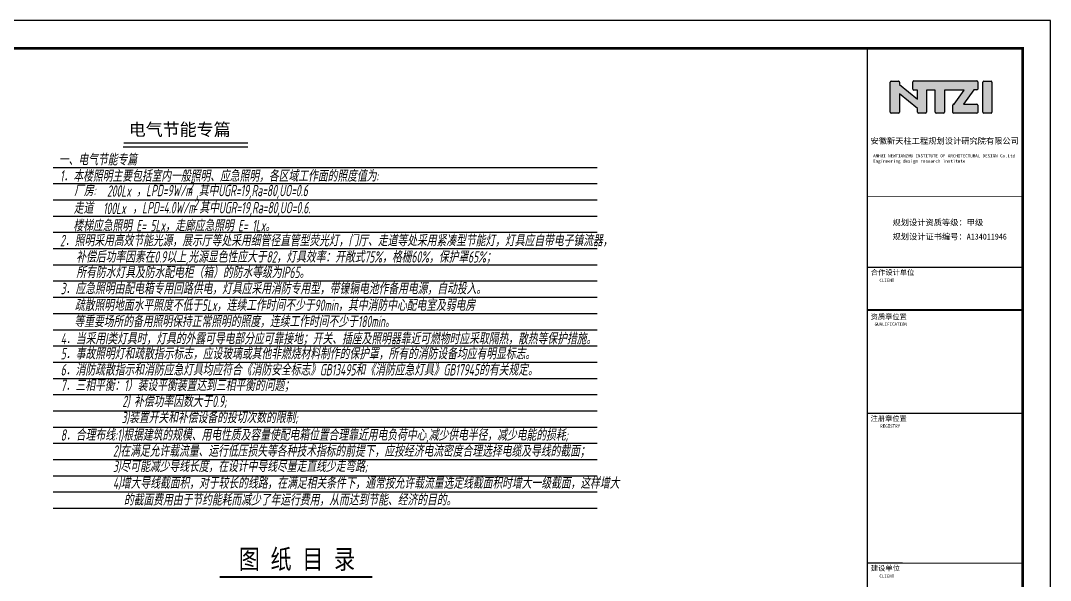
# Model space of a CAD drawing. Extents: x 4929870 to 5205508, y 4505833 to 4862647.
# Drawn here: x 5004170 to 5078470, y 4549414 to 4589833 of the extents above; entities that cross this region are included whole.
import ezdxf
from ezdxf.enums import TextEntityAlignment as Align

# ---------------------------------------------------------------- set-up
doc = ezdxf.new("R2010")
doc.units = 0
doc.header["$LTSCALE"] = 1000
doc.header["$MEASUREMENT"] = 0
doc.layers.get('0').update_dxf_attribs({"color": 4, "linetype": 'CONTINUOUS'})
for name, color, linetype in [('MLB', 7, 'CONTINUOUS'), ('PUB_TEXT', 7, 'CONTINUOUS'), ('PUB_TITLE', 4, 'CONTINUOUS'), ('W_DIM', 4, 'CONTINUOUS')]:
    doc.layers.add(name, color=color, linetype=linetype)
doc.styles.add('CHEN1', font='gbeitc.shx', dxfattribs={"width": 0.9, "height": 350, "bigfont": 'msi_fsx.shx'})
doc.styles.add('TQ', font='')
doc.styles.add('宋体', font='')
doc.styles.add('黑体', font='simhei.ttf')
doc.styles.get('TQ').set_extended_font_data('SimSun')
doc.styles.get('宋体').set_extended_font_data('NSimSun')

msp = doc.modelspace()

# ---------------------------------------------------------------- hatches: boundary and pattern name
h = msp.add_hatch(color=256)
h.paths.add_polyline_path([(5067584.9, 4584553), (5068878, 4583495.8), (5068878, 4583221.1, 0.4142136), (5068942, 4583157.1), (5069468.3, 4583157.1, 0.4142136), (5069532.3, 4583221.1), (5069532.4, 4584819), (5070159.8, 4584818.9), (5070159.7, 4583223.6, 0.4142136), (5070223.7, 4583159.6), (5070763.7, 4583159.6, 0.4142136), (5070827.7, 4583223.6), (5070827.8, 4584818.6), (5072253.1, 4584818.5), (5071528.7, 4583796.2), (5071484.6, 4583796.2, 0.4142136), (5071420.6, 4583732.2), (5071420.6, 4583206.9, 0.4142136), (5071484.6, 4583142.9), (5073165.1, 4583142.8, 0.4142136), (5073229.1, 4583206.8), (5073229.2, 4583736.4, 0.4142136), (5073165.2, 4583800.4), (5072204.7, 4583800.5), (5072953.8, 4584828.2), (5073166.7, 4584828.2, 0.4142136), (5073230.7, 4584892.2), (5073230.7, 4585413.2, 0.4142136), (5073166.7, 4585477.2), (5068609.7, 4585477.5, 0.4142136), (5068545.7, 4585413.5), (5068545.7, 4584880.4, 0.4142136), (5068609.7, 4584816.4), (5068871.8, 4584816.3), (5068871.8, 4584160), (5067581.4, 4585214.1), (5067581.9, 4585391.1, 0.4148904), (5067517.9, 4585455.3), (5066981.9, 4585455.3, 0.4142136), (5066917.9, 4585391.3), (5066917.7, 4583216.8, 0.4142136), (5066981.7, 4583152.8), (5067520.8, 4583152.7, 0.4142136), (5067584.8, 4583216.7)])
h.paths.add_polyline_path([(5073593.1, 4583220.9, 0.4142136), (5073657.1, 4583156.9), (5074192, 4583156.9, 0.4142136), (5074256, 4583220.9), (5074256.1, 4585388.8, 0.4142136), (5074192.1, 4585452.8), (5073657.3, 4585452.9, 0.4142136), (5073593.3, 4585388.9)])

# ---------------------------------------------------------------- linework, layer by layer
for p, q in [((5066917.7, 4583216.8, 0), (5066917.9, 4585391.3, 0)), ((5066981.9, 4585455.3, 0), (5067517.9, 4585455.3, 0)), ((5067581.9, 4585391.1, 0), (5067581.4, 4585214.1, 0)), ((5067581.4, 4585214.1, 0), (5068871.8, 4584160, 0)), ((5068545.7, 4584880.4, 0), (5068545.7, 4585413.5, 0)), ((5068609.7, 4585477.5, 0), (5073166.7, 4585477.2, 0)), ((5073230.7, 4585413.2, 0), (5073230.7, 4584892.2, 0)), ((5073593.1, 4583220.9, 0), (5073593.3, 4585388.9, 0)), ((5073657.3, 4585452.9, 0), (5074192.1, 4585452.8, 0)), ((5074256.1, 4585388.8, 0), (5074256, 4583220.9, 0)), ((5067584.9, 4584553, 0), (5067584.8, 4583216.7, 0)), ((5068878, 4583495.8, 0), (5067584.9, 4584553, 0)), ((5068871.8, 4584816.3, 0), (5068609.7, 4584816.4, 0)), ((5068871.8, 4584160, 0), (5068871.8, 4584816.3, 0)), ((5069532.4, 4584819, 0), (5069532.3, 4583221.1, 0)), ((5070159.8, 4584818.9, 0), (5069532.4, 4584819, 0)), ((5070159.7, 4583223.6, 0), (5070159.8, 4584818.9, 0)), ((5070827.8, 4584818.6, 0), (5070827.7, 4583223.6, 0)), ((5072253.1, 4584818.5, 0), (5070827.8, 4584818.6, 0)), ((5071528.7, 4583796.2, 0), (5072253.1, 4584818.5, 0)), ((5072953.8, 4584828.2, 0), (5072204.7, 4583800.5, 0)), ((5073166.7, 4584828.2, 0), (5072953.8, 4584828.2, 0)), ((5071420.6, 4583206.9, 0), (5071420.6, 4583732.2, 0)), ((5071484.6, 4583796.2, 0), (5071528.7, 4583796.2, 0)), ((5072204.7, 4583800.5, 0), (5073165.2, 4583800.4, 0)), ((5073229.2, 4583736.4, 0), (5073229.1, 4583206.8, 0)), ((5067520.8, 4583152.7, 0), (5066981.7, 4583152.8, 0)), ((5068878, 4583221.1, 0), (5068878, 4583495.8, 0)), ((5069468.3, 4583157.1, 0), (5068942, 4583157.1, 0)), ((5070763.7, 4583159.6, 0), (5070223.7, 4583159.6, 0)), ((5073165.1, 4583142.8, 0), (5071484.6, 4583142.9, 0)), ((5074192, 4583156.9, 0), (5073657.1, 4583156.9, 0)), ((5011572.5, 4580713.1), (5020567.8, 4580713.1))]:
    msp.add_line(p, q)
at = {"const_width": 95}
msp.add_lwpolyline([(5011608.9, 4581003.7), (5020567.8, 4581003.7)], dxfattribs=at)
for centre, start, end in [((5066981.9, 4585391.3), 89.996443, 179.996443), ((5067517.9, 4585391.3), 359.864076, 89.996443), ((5068609.7, 4585413.5), 89.996443, 179.996443), ((5073166.7, 4585413.2), 359.996443, 89.996443), ((5073657.3, 4585388.9), 89.996443, 179.996443), ((5074192.1, 4585388.8), 359.996443, 89.996443), ((5068609.7, 4584880.4), 179.996443, 269.996443), ((5073166.7, 4584892.2), 269.996443, 359.996443), ((5071484.6, 4583732.2), 89.996443, 179.996443), ((5073165.2, 4583736.4), 359.996443, 89.996443), ((5066981.7, 4583216.8), 179.996443, 269.996443), ((5067520.8, 4583216.7), 269.996443, 359.996443), ((5068942, 4583221.1), 179.996443, 269.996443), ((5069468.3, 4583221.1), 269.996443, 359.996443), ((5070223.7, 4583223.6), 179.996443, 269.996443), ((5070763.7, 4583223.6), 269.996443, 359.996443), ((5071484.6, 4583206.9), 179.996443, 269.996443), ((5073165.1, 4583206.8), 269.996443, 359.996443), ((5073657.1, 4583220.9), 179.996443, 269.996443), ((5074192, 4583220.9), 269.996443, 359.996443)]:
    msp.add_arc(centre, 64, start, end)
at = {"layer": 'MLB', "color": 7}
for p, q in [((5006509.3, 4579231.3), (5045766, 4579231.3)), ((5006509.3, 4578059.9), (5045766, 4578059.9)), ((5006509.3, 4578059.9), (5045766, 4578059.9)), ((5006509.3, 4576888.5), (5045766, 4576888.5)), ((5006509.3, 4575717.1), (5045766, 4575717.1)), ((5006509.3, 4574545.7), (5045766, 4574545.7)), ((5006509.3, 4573374.3), (5045766, 4573374.3)), ((5006509.3, 4572202.9), (5045766, 4572202.9)), ((5006509.3, 4571031.5), (5045766, 4571031.5)), ((5006509.3, 4569860.1), (5045766, 4569860.1)), ((5006509.3, 4568688.7), (5045766, 4568688.7)), ((5006509.3, 4567517.3), (5045766, 4567517.3)), ((5006509.3, 4566345.8), (5045766, 4566345.8)), ((5006509.3, 4565174.4), (5045766, 4565174.4)), ((5006509.3, 4564003), (5045766, 4564003)), ((5006509.3, 4562831.6), (5045766, 4562831.6)), ((5006509.3, 4561660.2), (5045766, 4561660.2)), ((5006509.3, 4560488.8), (5045766, 4560488.8)), ((5006509.3, 4559317.4), (5045766, 4559317.4)), ((5006509.3, 4558146), (5045766, 4558146)), ((5006509.3, 4556974.6), (5045766, 4556974.6)), ((5006509.3, 4555803.2), (5045766, 4555803.2)), ((5006509.3, 4554631.8), (5045766, 4554631.8))]:
    msp.add_line(p, q, dxfattribs=at)
at = {"layer": 'PUB_TEXT'}
for p, q in [((5046665.1, 4587833), (5045193.4, 4587833)), ((5076470.1, 4587832.5), (5074998.4, 4587832.5)), ((5076470.1, 4587832.5), (5076470.1, 4586773.5))]:
    msp.add_line(p, q, dxfattribs=at)
at = {"layer": 'PUB_TITLE'}
for p, q in [((5046665.1, 4587833), (5035445.1, 4587833)), ((5076470.1, 4587832.5), (5065250.1, 4587832.5))]:
    msp.add_line(p, q, dxfattribs=at)
at = {"layer": 'PUB_TITLE', "lineweight": 40}
msp.add_line((5065253.8, 4568961.2, 0), (5076473.7, 4568960.5, 0), dxfattribs=at)
at = {"layer": 'PUB_TITLE'}
msp.add_lwpolyline([(4929870.1, 4505832.5), (5078470.1, 4505832.5), (5078470.1, 4589832.5), (4929870.1, 4589832.5)], close=True, dxfattribs=at)
at = {"layer": 'PUB_TITLE', "const_width": 200}
msp.add_lwpolyline([(4934870.1, 4507832.5), (5076470.1, 4507832.5), (5076470.1, 4587832.5), (4934870.1, 4587832.5)], close=True, dxfattribs=at)
at = {"layer": 'PUB_TITLE', "lineweight": 40}
for points, const_width in [([(5065259.9, 4587831.6), (5065255, 4507832.1)], 85), ([(5065259.9, 4587831.6), (5065255, 4507832.1)], 85), ([(5065259.3, 4577121.7), (5076479.2, 4577121)], 51), ([(5065259, 4572021.7), (5076478.9, 4572021)], 85), ([(5065258.8, 4568961.7), (5076478.7, 4568961)], 85), ([(5065253.3, 4561481.2), (5076473.3, 4561480.5)], 85), ([(5065257.6, 4550665.7), (5076477.6, 4550665)], 85)]:
    msp.add_lwpolyline(points, dxfattribs=dict(at, const_width=const_width))
at = {"layer": 'W_DIM', "const_width": 140}
msp.add_lwpolyline([(5018539.3, 4549655.3), (5029539.3, 4549655.3)], dxfattribs=at)

# ---------------------------------------------------------------- texts
at = {"layer": 'MLB', "color": 7, "style": 'CHEN1', "width": 0.714}
for s, height, p in [('一、电气节能专篇', 823.28, (5006919.3, 4579380.4, -3217.9)), ('1．本楼照明主要包括室内一般照明、应急照明，各区域工作面的照度值为:', 823.284, (5007011.6, 4578204.2, -3217.9)), ('厂房:', 823.28, (5008025.4, 4577153.6, -3217.9)), ('200Lx', 823.28, (5010402.5, 4577116.1, -3217.9)), ('，LPD=9W/m ,其中UGR=19,Ra=80,UO=0.6', 823.284, (5012520.8, 4577151.9, -3217.9)), ('2', 823.3, (5016250.7, 4577382.7, -1930.7)), ('2', 823.3, (5016608.9, 4576146.7, -1930.7)), ('走道', 823.28, (5007996.1, 4575888.9, -3217.9)), ('100Lx', 823.28, (5010118, 4575861.6, -3217.9)), ('，LPD=4.0W/m 其中UGR=19,Ra=80,UO=0.6.', 823.284, (5012236.3, 4575915.8, -3217.9)), ('楼梯应急照明 E= 5Lx，走廊应急照明 E= 1Lx。', 823.284, (5007967.8, 4574618.4, -3217.9)), ('2．照明采用高效节能光源，展示厅等处采用细管径直管型荧光灯，门厅、走道等处采用紧凑型节能灯，灯具应自带电子镇流器，', 823.284, (5007020.3, 4573539.9, -3217.9)), ('补偿后功率因素在0.9以上,光源显色性应大于82，灯具效率：开敞式75%%%，格栅60%%%，保护罩65%%%；', 823.284, (5008180.1, 4572359.2, -3217.9)), ('所有防水灯具及防水配电柜（箱）的防水等级为IP65。', 823.284, (5008180.1, 4571240.2, -3217.9)), ('3．应急照明由配电箱专用回路供电，灯具应采用消防专用型，带镍镉电池作备用电源，自动投入。', 823.284, (5007062.8, 4570074.8, -3217.9)), ('疏散照明地面水平照度不低于5Lx，连续工作时间不少于90min，其中消防中心配电室及弱电房', 823.284, (5008081.6, 4568872.6, -3217.9)), ('等重要场所的备用照明保持正常照明的照度，连续工作时间不少于180min。', 823.284, (5008043.1, 4567697.4, -3217.9)), ('4．当采用I类灯具时，灯具的外露可导电部分应可靠接地；开关、插座及照明器靠近可燃物时应采取隔热，散热等保护措施。', 823.284, (5007062.8, 4566459.5, -3217.9)), ('5．事故照明灯和疏散指示标志，应设玻璃或其他非燃烧材料制作的保护罩，所有的消防设备均应有明显标志。', 823.284, (5007062.8, 4565375.7, -3217.9)), ('6．消防疏散指示和消防应急灯具均应符合《消防安全标志》GB13495和《消防应急灯具》GB17945的有关规定。', 823.284, (5007062.8, 4564207.3, -3217.9)), ('7．三相平衡：1）装设平衡装置达到三相平衡的问题；', 823.284, (5007062.8, 4563085.7, -3217.9)), ('2) 补偿功率因数大于0.9;', 823.284, (5011502.6, 4561926.1, -3217.9)), ('3)装置开关和补偿设备的投切次数的限制;', 823.284, (5011453.2, 4560766.4, -3217.9)), ('8．合理布线:1)根据建筑的规模、用电性质及容量使配电箱位置合理靠近用电负荷中心,减少供电半径，减少电能的损耗;', 823.284, (5007062.8, 4559501.3, -3217.9)), ('2)在满足允许载流量、运行低压损失等各种技术指标的前提下，应按经济电流密度合理选择电缆及导线的截面；', 823.284, (5010830.1, 4558343.8, -3217.9)), ('3)尽可能减少导线长度，在设计中导线尽量走直线少走弯路;', 823.284, (5010830.1, 4557242.1, -3217.9)), ('4)增大导线截面积，对于较长的线路，在满足相关条件下，通常按允许载流量选定线截面积时增大一级截面，这样增大', 823.284, (5010830.1, 4556032.1, -3217.9)), ('的截面费用由于节约能耗而减少了年运行费用，从而达到节能、经济的目的。', 823.284, (5011612.4, 4554822.1, -3217.9))]:
    msp.add_text(s, height=height, dxfattribs=at).set_placement(p)
at = {"layer": 'PUB_TEXT', "style": '宋体'}
msp.add_text('电气节能专篇', height=898.13, dxfattribs=at).set_placement((5011973.4, 4581519.4))
at = {"layer": 'PUB_TEXT', "char_height": 424.998, "attachment_point": 1, "rotation": 359.996443, "style": 'TQ'}
for s, insert in [('安徽新天柱工程规划设计研究院有限公司 ', (5065487.8, 4581357.2)), ('规划设计资质等级：甲级', (5067079.1, 4575469.6)), ('规划设计证书编号：A134011946', (5067079, 4574449.6))]:
    msp.add_mtext(s, dxfattribs=dict(at, insert=insert))
at = {"layer": 'PUB_TEXT', "attachment_point": 1, "rotation": 359.996443, "style": 'TQ'}
for s, insert, char_height, width in [('ANHUI NEWTIANZHU INSTITUTE OF ARCHITECTURAL DESIGN Co.Ltd\\PEngineering design research institute', (5065684.2, 4580186.8), 229.499, 10514.648), ('合作设计单位', (5065517.9, 4571842), 374, 3498.5), ('CLIENT', (5066130, 4571196), 229.5, 4799.073), ('资质章位置', (5065496.2, 4568638.6), 374, 4249.976), ('GUALIFICATION', (5065785.2, 4568033.3), 229.499, 5361.77), ('注册章位置', (5065495.8, 4561288.1), 374, 3059.983), ('REGISTRY', (5066192.8, 4560671.8), 229.5, 4799.073), ('建设单位', (5065516.6, 4550486), 374, 2223.587), ('CLIENT', (5066128.7, 4549840), 229.5, 4799.073)]:
    msp.add_mtext(s, dxfattribs=dict(at, insert=insert, char_height=char_height, width=width))
at = {"layer": 'W_DIM', "style": '黑体', "width": 0.8}
msp.add_text('图 纸 目 录', height=1400, dxfattribs=at).set_placement((5024107.7, 4550955.3), align=Align.MIDDLE_CENTER)

doc.saveas('drawing.dxf')
